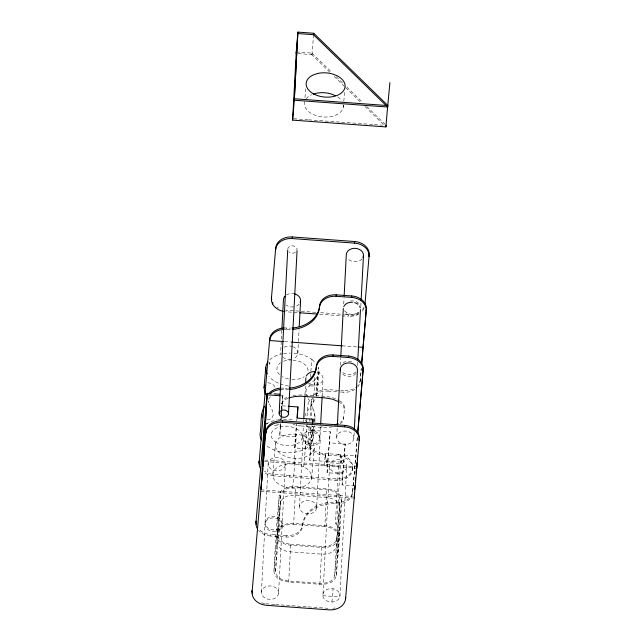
<?xml version="1.0" encoding="UTF-8"?>
<svg xmlns="http://www.w3.org/2000/svg" width="642" height="642" viewBox="0 0 642 642"><rect width="100%" height="100%" fill="white"/><g stroke="black" fill="none" stroke-linecap="round" stroke-linejoin="round"><path stroke-width="0.48" stroke-dasharray="3.21 2.41" d="M281.373 409.676C280.875 404.5 282.311 398.473 287.969 396.925M261.446 592.036L265.018 523.952M265.09 522.5L268.179 463.548M357.329 437.82L352.61 492.775A15.625 12.246 3 0 1 335.983 503.842A31.378 24.589 3 0 0 302.583 526.063A15.488 12.142 3 0 1 286.099 537.025L270.515 535.998L270.587 534.537A15.625 12.246 3 0 1 258.638 528.864M352.61 469.254A15.625 12.246 3 0 0 338.085 455.916L338.157 454.464A15.625 12.246 3 0 1 352.691 467.801L352.61 469.254A15.625 12.246 3 0 1 335.983 480.32L273.661 475.874L273.741 474.422A15.625 12.246 3 0 1 264.472 471.204M281.838 330.325L280.698 352.121A8.595 6.733 3 0 0 280.843 353.886M354.906 485.89L342.082 484.951L342.668 473.812L327.083 472.673L327.669 461.526L309.757 460.218L310.335 449.079L294.758 447.939L295.344 436.793L279.768 435.661L280.361 424.314L276.405 424.025M281.284 410.118L280.955 414.539L281.284 410.647M281.06 389.55A15.625 12.246 3 0 1 283.098 389.59L283.178 388.137A31.241 24.484 3 0 0 287.255 388.225M284.887 329.418A15.625 12.246 3 0 1 286.252 329.466L286.324 328.014A31.241 24.484 3 0 0 290.409 328.102M281.902 410.8L282.921 394.485L281.726 408.408M273.965 571.091L275.891 534.272L279.254 495.231C280.602 488.064 289.454 486.171 295.665 486.612L326.826 488.883C332.973 489.332 341.472 492.51 341.56 499.781L339.634 536.6L336.28 575.641C334.931 582.808 326.08 584.702 319.86 584.268L288.707 581.989C282.56 581.548 274.062 578.362 273.965 571.091L277.32 532.058L279.254 495.231M275.522 571.211L277.456 534.385L280.811 495.343C282.023 488.899 289.991 487.19 295.585 487.583L326.738 489.862C332.275 490.263 339.923 493.12 340.003 499.669L338.077 536.487L334.723 575.529C333.503 581.981 325.542 583.682 319.941 583.289L288.788 581.018C283.258 580.617 275.611 577.752 275.522 571.211L278.877 532.17L280.811 495.343M278.58 593.288A8.595 6.733 3 0 0 266.229 586.539A8.595 6.733 3 0 0 265.226 598.167A8.595 6.733 3 0 0 278.58 593.288L282.151 525.204A8.595 6.733 3 0 0 269.8 518.455A8.595 6.733 3 0 0 268.797 530.075A8.595 6.733 3 0 0 282.151 525.204M282.223 523.752A8.595 6.733 3 0 0 269.873 517.003A8.595 6.733 3 0 0 268.878 528.623A8.595 6.733 3 0 0 282.223 523.752L285.313 464.8A8.595 6.733 3 0 0 272.962 458.051A8.595 6.733 3 0 0 271.967 469.671A8.595 6.733 3 0 0 285.313 464.8M286.091 537.129L286.172 535.572A15.488 12.142 3 0 0 302.663 524.602A31.378 24.589 3 0 1 336.055 502.389A15.625 12.246 3 0 0 352.683 491.323L357.321 437.371M289.237 477.006L289.325 475.449L336.063 478.86A15.625 12.246 3 0 0 352.691 467.801M329.852 72.257L311.94 54.795L312.02 53.142L296.195 51.986M297.832 353.373L298.402 342.475M298.458 341.488L299.076 329.595M288.707 581.989L290.722 544.191C285.184 543.79 277.537 540.933 277.456 534.385M278.877 532.17C280.097 525.718 288.057 524.016 293.659 524.41L295.665 486.612M332.404 426.922L324.587 427.596L300.978 425.959L301.05 424.506M302.807 436.721L303.385 425.734M303.594 421.73L303.698 419.732M305.006 394.758L305.48 385.762M299.493 506.562L303.056 438.478M302.583 526.063L302.663 524.602M342.098 463.62L340.774 456.117L322.501 454.777A15.625 12.246 3 0 1 307.975 441.439L308.048 439.987A15.625 12.246 3 0 0 322.581 453.324L340.846 454.656L342.098 463.62L326.513 462.481L325.269 453.525L326.513 462.481M310.969 406.619L311.041 405.166M311.699 399.099A15.625 12.246 3 0 0 311.426 400.688L311.354 402.141A15.625 12.246 3 0 1 312.943 397.558M309.757 460.218L312.566 425.75M319.941 437.972A8.595 6.733 3 0 0 307.59 431.223A8.595 6.733 3 0 0 306.587 442.844A8.595 6.733 3 0 0 319.941 437.972L320.567 425.983M322.14 396.01L323.03 379.021M316.626 507.814A8.595 6.733 3 0 0 304.276 501.065A8.595 6.733 3 0 0 303.273 512.685A8.595 6.733 3 0 0 316.626 507.814L320.197 439.73A8.595 6.733 3 0 0 307.847 432.981A8.595 6.733 3 0 0 306.844 444.601A8.595 6.733 3 0 0 320.197 439.73M321.851 427.484L321.931 426.031M322.501 454.777L322.581 453.324M315.214 394.95A15.625 12.246 3 0 1 327.982 391.074L328.054 389.622L339.738 390.472M324.29 465.434L325.205 454.801M319.86 584.268L321.875 546.47C327.468 546.864 335.437 545.154 336.649 538.71L340.003 499.669M338.077 536.487C337.989 529.947 330.341 527.082 324.812 526.681L326.826 488.883M327.083 472.673L330.237 431.697L312.317 430.389M346.688 467.119A8.595 6.733 3 0 1 333.07 471.541A8.595 6.733 3 0 1 334.683 459.977A8.595 6.733 3 0 1 346.688 467.119L339.915 596.217L339.385 597.919A8.595 6.733 3 0 1 332.692 601.995L330.453 601.995A8.595 6.733 3 0 1 322.894 596.169L329.611 465.306M340.332 365.298L340.701 358.3M336.721 437.114L337.194 428.102M343.727 303.979L344.04 298.032M335.983 480.32L336.063 478.86M335.983 503.842L336.055 502.389M338.446 466.293L335.429 523.848L336.865 523.952M340.637 391.997L343.558 392.214L343.63 390.761A15.625 12.246 3 0 0 356.406 386.885M336.801 525.236L340.782 455.94M340.774 456.117L340.846 454.656M334.723 575.529L336.649 538.71M319.58 314.227L348.261 316.321L348.341 314.724A15.625 12.246 3 0 0 358.878 312.445M340.356 423.856L342.643 421.625L343.655 417.661L342.724 420.165L340.429 422.404M339.562 400.696C342.595 402.357 345.211 405.567 344.425 409.219L343.165 405.319L338.912 401.78M336.28 575.641L338.206 538.823L341.56 499.781M342.082 484.951L345.227 443.983L329.651 442.844M357.522 365.547L357.73 361.55M353.862 438.366A8.595 6.733 3 0 0 341.504 431.617A8.595 6.733 3 0 0 340.509 443.237A8.595 6.733 3 0 0 353.862 438.366L354.224 431.36M360.812 306.226L361.077 301.267M352.61 492.775L352.683 491.323M357.57 387.102A15.625 12.246 3 0 0 360.186 381.147L361.197 368.789M304.982 97.584L305.752 88.628M272.89 473.724L275.458 443.895M281.373 409.131L281.878 403.192M311.94 54.795L313.649 34.251M280.273 425.967L280.442 423.977M280.787 420.004L280.955 418.014M280.963 417.356L281.469 412.052M279.768 435.661L280.795 423.728M281.132 419.748L281.308 417.757M281.389 416.762L281.822 411.795M289.325 475.449L273.741 474.422M286.172 535.572L270.587 534.537M295.344 436.793L296.371 424.868M296.708 420.887L296.885 418.897M294.758 447.939L296.813 424.073M293.916 464.046L296.484 434.217M292.656 488.105L295.224 458.276M306.563 421.561L308.529 398.77C311.948 406.025 316.37 413.617 314.789 421.963M307.735 397.109L306.547 394.629L305.921 390.681L307.141 387.784L309.637 385.85L309.885 382.913M310.391 377.031L311.908 359.4A26.755 16.612 4.9 0 0 293.298 353.164M267.265 446.238A26.755 16.612 4.9 0 0 304.998 448.991L307.213 423.222M303.746 466.822C296.387 463.355 287.6 462.842 280.032 465.932A19.525 12.126 4.9 0 0 273.572 478.483A19.525 12.126 4.9 0 0 290.192 488.008L295.28 488.201A19.525 12.126 4.9 0 0 311.201 479.887A19.525 12.126 4.9 0 0 303.746 466.822L306.306 436.993C298.947 433.527 290.168 433.005 282.592 436.103A19.525 12.126 4.9 0 0 276.14 448.654A19.525 12.126 4.9 0 0 292.76 458.179L297.848 458.372A19.525 12.126 4.9 0 0 313.769 450.058A19.525 12.126 4.9 0 0 306.306 436.993M307.975 441.439L309.332 425.06M309.685 421.545L311.426 400.688M304.998 448.991C312.526 445.725 316.249 435.733 310.287 429.273L310.624 425.293M310.969 421.312L312.253 406.394M316.402 395.737L317.405 391.54L316.675 387.68L314.002 386.002L314.861 376.068M309.412 445.869L311.378 422.99M304.846 416.281L305.793 413.432L313.135 402.614L315.102 379.735L317.975 375.931L319.106 371.702L318.424 367.344L316.675 387.68M310.335 449.079L312.301 426.208M312.742 433.47L313.328 426.585M313.753 421.674L314.516 412.822M312.293 442.057L313.641 426.328M316.201 396.571L317.975 375.931M313.424 437.828L314.444 425.927M317.405 391.54L319.106 371.702M343.301 107.174L343.47 105.184M343.815 101.211L344.666 91.268M311.635 478.346L314.203 448.517M327.669 461.526L330.237 431.697M343.574 419.114L344.505 407.766M342.668 473.812L345.227 443.983M331.93 601.995L333.062 588.794M360.186 381.147L361.294 368.227M281.87 403.834L283.483 400.608L288.17 398.04M277.32 532.058C278.668 524.891 287.52 522.997 293.739 523.431L324.892 525.702C331.039 526.151 339.538 529.329 339.634 536.6M338.206 538.823C336.857 545.989 328.006 547.883 321.786 547.441L290.633 545.17C284.486 544.721 275.988 541.543 275.891 534.272M314.066 421.417L315.126 417.99M313.135 402.614L315.447 397.928M268.685 399.348L270.394 396.467M267.297 419.844L269.568 419.483L272.039 417.854L273.259 414.949L272.633 411.008L267.907 400.624M293.057 395.392L303.602 394.83M309.637 385.85L314.002 386.002M267.794 382.648L271.863 383.667L273.974 385.361L274.479 387.64M298.097 53.583L311.948 54.594M293.699 118.73L307.638 119.741M308.633 119.813L318.592 120.544M319.588 120.616L340.493 122.14M341.496 122.213L373.355 124.54M374.35 124.612L382.319 125.198M315.703 312.341L286.035 310.174L285.947 311.771L298.803 312.71M320.647 312.702L343.398 314.363M344.385 314.436L348.341 314.724M284.534 341.624L290.505 342.058M342.21 345.829L357.121 346.921M340.717 390.545L343.63 390.761M327.982 391.074L339.666 391.933M304.597 394.902C315.96 396.475 328.503 394.67 338.992 400.327M280.867 395.793L282.849 395.937M282.328 405.832L287.199 406.185M264.536 423.158L268.492 423.447M274.351 425.333L280.281 425.766M344.642 455.122L356.479 455.989M326.593 461.02L342.17 462.16M264.6 460.073L355.909 466.734M324.306 465.257L339.883 466.397M264.52 461.526L355.837 468.187M261.037 489.83L352.643 496.515M260.965 491.282L353.269 498.023M293.659 524.41L324.812 526.681M290.722 544.191L321.875 546.47M322.878 595.68L339.706 596.908M274.624 604.427L266.711 603.849A15.625 12.246 3 0 1 265.355 603.705M275.611 604.499L285.505 605.221M286.493 605.294L296.387 606.016M297.374 606.088L307.269 606.81M308.256 606.883L328.038 608.327M292.937 360.146L295.272 360.347A15.625 9.702 4.9 0 1 307.759 372.336M291.925 379.366L293.659 379.51A15.625 9.702 4.9 0 0 304.284 376.693M300.978 425.959L293.057 424.619M311.908 359.4L315.968 363.147M306.226 425.526L310.287 429.273M305.207 420.277L307.293 422.235M312.02 53.142L331.946 72.562M336.215 76.719L342.611 82.962M346.881 87.119L362.537 102.383M366.807 106.54L386.011 125.262M334.153 76.446L344.898 86.927M345.613 87.625L361.382 102.993M364.961 106.484L384.309 125.342M281.445 417.156L282.215 418.44M268.195 401.651L269.038 403.264M281.027 413.087L281.1 414.395M322.846 594.412A8.595 6.733 3 0 1 332.315 588.634L334.49 589.099A8.595 6.733 3 0 1 339.915 596.217M357.795 312.766A8.595 6.733 3 0 1 344.433 310.391M350.484 300.938A8.595 6.733 3 0 1 359.849 304.765M362.024 258.951A8.595 6.733 3 0 1 348.429 259.36M287.752 249.144A4.687 3.675 3 0 1 293.354 245.902A4.687 3.675 3 0 1 296.861 250.765M295.513 252.314A4.687 3.675 3 0 1 288.9 251.833M292.736 346.656A8.595 6.733 3 0 1 297.848 352.787A8.595 6.733 3 0 1 293.049 358.878M290.922 359.392A8.595 6.733 3 0 1 283.315 357.49M284.197 347.21A8.595 6.733 3 0 1 292.038 346.431M299.148 304.123A8.595 6.733 3 0 1 295.802 306.354M293.675 306.876A8.595 6.733 3 0 1 286.067 304.966M286.364 295.039A8.595 6.733 3 0 1 294.076 293.731M343.334 104.79A19.525 12.126 4.9 0 1 321.859 116.836A19.525 12.126 4.9 0 1 305.335 100.256M306.242 98.828A19.525 12.126 4.9 0 1 311.691 94.759M337.732 97.014A19.525 12.126 4.9 0 1 341.737 100.874M270.515 535.998A15.625 12.246 3 0 1 258.565 530.316M288.812 389.598A31.241 24.484 3 0 1 283.098 389.59M281.814 388.089A15.625 12.246 3 0 1 283.178 388.137M315.102 379.735A26.755 16.612 4.9 0 1 308.385 383.94M288.587 386.027A26.755 16.612 4.9 0 1 280.064 383.86M278.339 383.154A26.755 16.612 4.9 0 1 268.894 376.364M269.76 359.769A26.755 16.612 4.9 0 1 282.56 353.766M283.499 353.598A26.755 16.612 4.9 0 1 290.312 353.044M266.109 424.234A26.755 16.612 4.9 0 1 276.871 419.892M277.809 419.724A26.755 16.612 4.9 0 1 294.493 420.358M288.603 378.973A15.625 9.702 4.9 0 1 282.311 376.613M279.591 374.583A15.625 9.702 4.9 0 1 276.895 369.696L277.103 367.176A15.625 9.702 4.9 0 1 280.578 362.818M283.603 361.277A15.625 9.702 4.9 0 1 291.211 360.002M364.086 308.377A15.625 12.246 3 0 1 362.273 311.209M358.798 314.042A15.625 12.246 3 0 1 348.261 316.321M278.379 307.967A15.625 12.246 3 0 1 276.766 306.956M364.166 306.78A15.625 12.246 3 0 1 362.361 309.605M273.661 475.874A15.625 12.246 3 0 1 264.4 472.656M314.042 394.742A15.625 12.246 3 0 1 328.054 389.622M360.258 379.695A15.625 12.246 3 0 1 357.65 385.641M354.882 389.445A15.625 12.246 3 0 1 343.558 392.214M284.286 327.974A15.625 12.246 3 0 1 286.324 328.014M290.336 329.555A31.241 24.484 3 0 1 286.252 329.466M317.236 372.071A8.595 6.733 3 0 1 322.156 381.541A8.595 6.733 3 0 1 309.677 383.892M355.925 371.822A8.595 6.733 3 0 1 342.33 372.224M343.141 362.738A8.595 6.733 3 0 1 353.582 362.425M359.014 312.863A8.595 6.733 3 0 1 344.176 311.779M355.989 373.548A8.595 6.733 3 0 1 341.151 372.464M264.689 603.6A15.625 12.246 3 0 1 260.829 602.493M335.068 607.91A15.625 12.246 3 0 1 333.094 608.279M337.572 555.884L337.62 557.063L339.883 526.175L337.572 555.884M280.41 502.999L277.055 542.041C277.135 548.581 284.783 551.446 290.32 551.847L321.473 554.126C327.067 554.519 335.036 552.81 336.248 546.366L339.602 507.324C339.522 500.776 331.874 497.919 326.337 497.518L295.184 495.239C289.59 494.846 281.621 496.555 280.41 502.999M275.37 441.929A15.625 9.702 4.9 0 0 301.66 439.489A15.625 9.702 4.9 0 0 283.202 426.232A15.625 9.702 4.9 0 0 275.37 441.929"/><path stroke-width="0.96" d="M252.105 591.972L265.82 431.914A15.625 12.246 3 0 1 282.448 420.847L344.762 425.397A15.625 12.246 3 0 1 359.287 438.735L345.573 598.793A15.625 12.246 3 0 1 328.953 609.86L266.639 605.31A15.625 12.246 3 0 1 252.105 591.972L252.186 590.512A15.625 12.246 3 0 0 252.442 593.714M257.546 528.912A15.625 12.246 3 0 1 255.981 522.66L256.062 521.2A15.625 12.246 3 0 0 256.318 524.402M260.692 468.788A15.625 12.246 3 0 1 259.135 462.537L259.207 461.084A15.625 12.246 3 0 0 259.472 464.278M261.093 488.835L264.697 421.866M283.258 311.386A15.625 12.246 3 0 1 271.422 298.434L271.502 296.837A15.625 12.246 3 0 0 271.759 300.031M283.539 341.552L269.624 340.533L269.696 339.08A15.625 12.246 3 0 1 284.286 327.974M263.364 462.746L266.783 397.526M263.653 458.998L267.096 393.329L271.052 393.618M265.82 431.914L265.74 433.366A15.625 12.246 3 0 1 282.368 422.3L344.682 426.85A15.625 12.246 3 0 1 359.215 440.187L359.287 438.735M269.616 364.054L269.696 362.602M272.77 303.931L272.842 302.478M275.699 248.037L275.611 249.634A15.625 12.246 3 0 1 292.238 238.567L354.553 243.117A15.625 12.246 3 0 1 369.086 256.455L369.166 254.858A15.625 12.246 3 0 0 354.641 241.52L292.327 236.97A15.625 12.246 3 0 0 275.699 248.037L271.422 298.434M296.123 53.438L297.904 32.1L313.729 33.256L387.72 105.376L385.922 126.915L292.624 120.11L296.275 51.609M281.942 328.343L283.451 299.605A8.595 6.733 3 0 1 284.887 296.331M294.253 100.601L297.671 35.382M297.904 32.1L294.333 100.224L387.64 107.029L389.895 82.641M279.15 413.312L287.704 250.147M282.368 422.3L282.448 420.847M292.238 238.567L292.327 236.97M288.499 413.994A4.687 3.675 3 0 0 281.758 410.31A4.687 3.675 3 0 0 281.212 416.65A4.687 3.675 3 0 0 288.499 413.994L297.053 250.829M313.729 33.256L313.649 34.909L387.64 107.029L387.72 105.376M299.236 326.618L300.584 300.857M288.17 406.258L297.912 406.964L297.326 418.111L312.903 419.25L312.71 422.958M303.746 418.736L304.95 395.753M305.632 382.768L305.897 377.769M289.622 389.534A31.241 24.484 3 0 0 316.354 367.465L316.426 366.012A15.625 12.246 3 0 1 333.054 354.954L348.63 356.085A15.625 12.246 3 0 1 363.163 369.423L357.763 432.828M292.776 329.41A31.241 24.484 3 0 0 319.499 307.341L319.58 305.889A15.625 12.246 3 0 1 336.207 294.83L351.784 295.962A15.625 12.246 3 0 1 366.317 309.3L361.727 363.26M320.671 423.985L322.091 397.005M316.354 367.465A15.625 12.246 3 0 1 332.981 356.406L333.054 354.954M319.499 307.341A15.625 12.246 3 0 1 336.127 296.283L336.207 294.83M340.806 356.302L343.318 308.345M337.355 425.1L340.292 369.03M344.144 296.05L346.327 254.433A8.595 6.733 3 0 1 356.583 248.486A8.595 6.733 3 0 1 363.019 257.402M344.682 426.85L344.762 425.397M363.083 370.875A15.625 12.246 3 0 0 348.558 357.538L348.63 356.085M366.237 310.752A15.625 12.246 3 0 0 351.712 297.415L351.784 295.962M354.553 243.117L354.641 241.52M357.835 359.552L360.451 309.596M354.328 429.354L357.425 370.282A8.595 6.733 3 0 0 348.317 362.923A8.595 6.733 3 0 0 340.437 370.787M345.573 598.793L345.653 597.341A15.625 12.246 3 0 1 345.38 598.922M361.125 300.279L363.46 255.685M354.264 498.096L354.545 492.727M354.697 489.798L354.906 485.89M356.832 468.259L357.113 462.898M357.265 459.969L357.466 456.061L357.297 458.051M385.922 126.915L386.011 125.262M264.295 406.474C259.85 414.82 261.719 424.916 260.066 433.936A26.755 16.612 4.9 0 0 261.527 440.011M265.371 394.605L264.047 387.648L265.756 367.81M259.135 462.537L269.696 339.08M255.981 522.66L267.096 393.329M292.624 120.11L294.413 98.764L386.019 105.457M261.133 489.292L261.607 483.185M261.816 481.339L262.281 475.401M262.45 473.451L262.931 468.411M263.035 466.638L263.525 460.916M296.965 417.902L297.398 412.934M297.567 410.944L297.912 406.964M312.558 423.222L312.903 419.25M364.969 304.26L369.166 254.858M361.623 363.837L366.317 309.3M357.666 433.374L363.163 369.423M355.331 480.914L355.588 477.937M356.013 472.961L356.27 469.976M356.615 466.004L356.872 463.018M264.047 387.648L264.849 385.08M338.198 423.648L334.811 424.908M313.28 94.238L316.033 93.339A19.525 12.126 4.9 0 1 330.943 93.892L335.405 95.65M288.876 397.823L295.208 396.523L300.689 396.21L324.403 397.807L332.323 399.139L338.912 401.78M297.832 33.553L313.657 34.708M336.127 296.283L351.712 297.415M299.798 312.782L317.597 314.082M291.5 342.13L342.21 345.829M358.116 346.993L363.091 347.354M332.981 356.406L348.558 357.538M274.022 393.835L279.96 394.268M267.024 394.782L279.88 395.721M261.775 414.098L262.53 417.653M294.79 293.908A8.595 6.733 3 0 1 300.143 302.567M267.353 396.082A15.625 12.246 3 0 0 266.55 399.204L266.47 400.656A15.625 12.246 3 0 1 266.743 399.075M269.159 393.257A15.625 12.246 3 0 1 281.132 388.097M270.33 393.466A15.625 12.246 3 0 1 281.06 389.55M316.426 366.012A31.241 24.484 3 0 1 288.884 388.145M267.216 373.877A26.755 16.612 4.9 0 1 267.834 361.992M269.624 340.533A15.625 12.246 3 0 1 284.205 329.426M319.58 305.889A31.241 24.484 3 0 1 292.038 328.022M306.338 376.052A8.595 6.733 3 0 1 310.022 372.537M310.68 372.272A8.595 6.733 3 0 1 315.037 371.686M343.759 306.627A8.595 6.733 3 0 1 352.458 302.262M354.657 302.647A8.595 6.733 3 0 1 356.029 303.152M356.671 303.473A8.595 6.733 3 0 1 357.835 304.236M359.592 306.154A8.595 6.733 3 0 1 360.306 307.839M317.742 73.453L313.4 74.873A19.525 12.126 4.9 0 0 311.603 92.665A19.525 12.126 4.9 0 0 340.316 93.74A19.525 12.126 4.9 0 0 337.114 75.764L332.652 74.007A19.525 12.126 4.9 0 0 317.742 73.453"/></g></svg>
